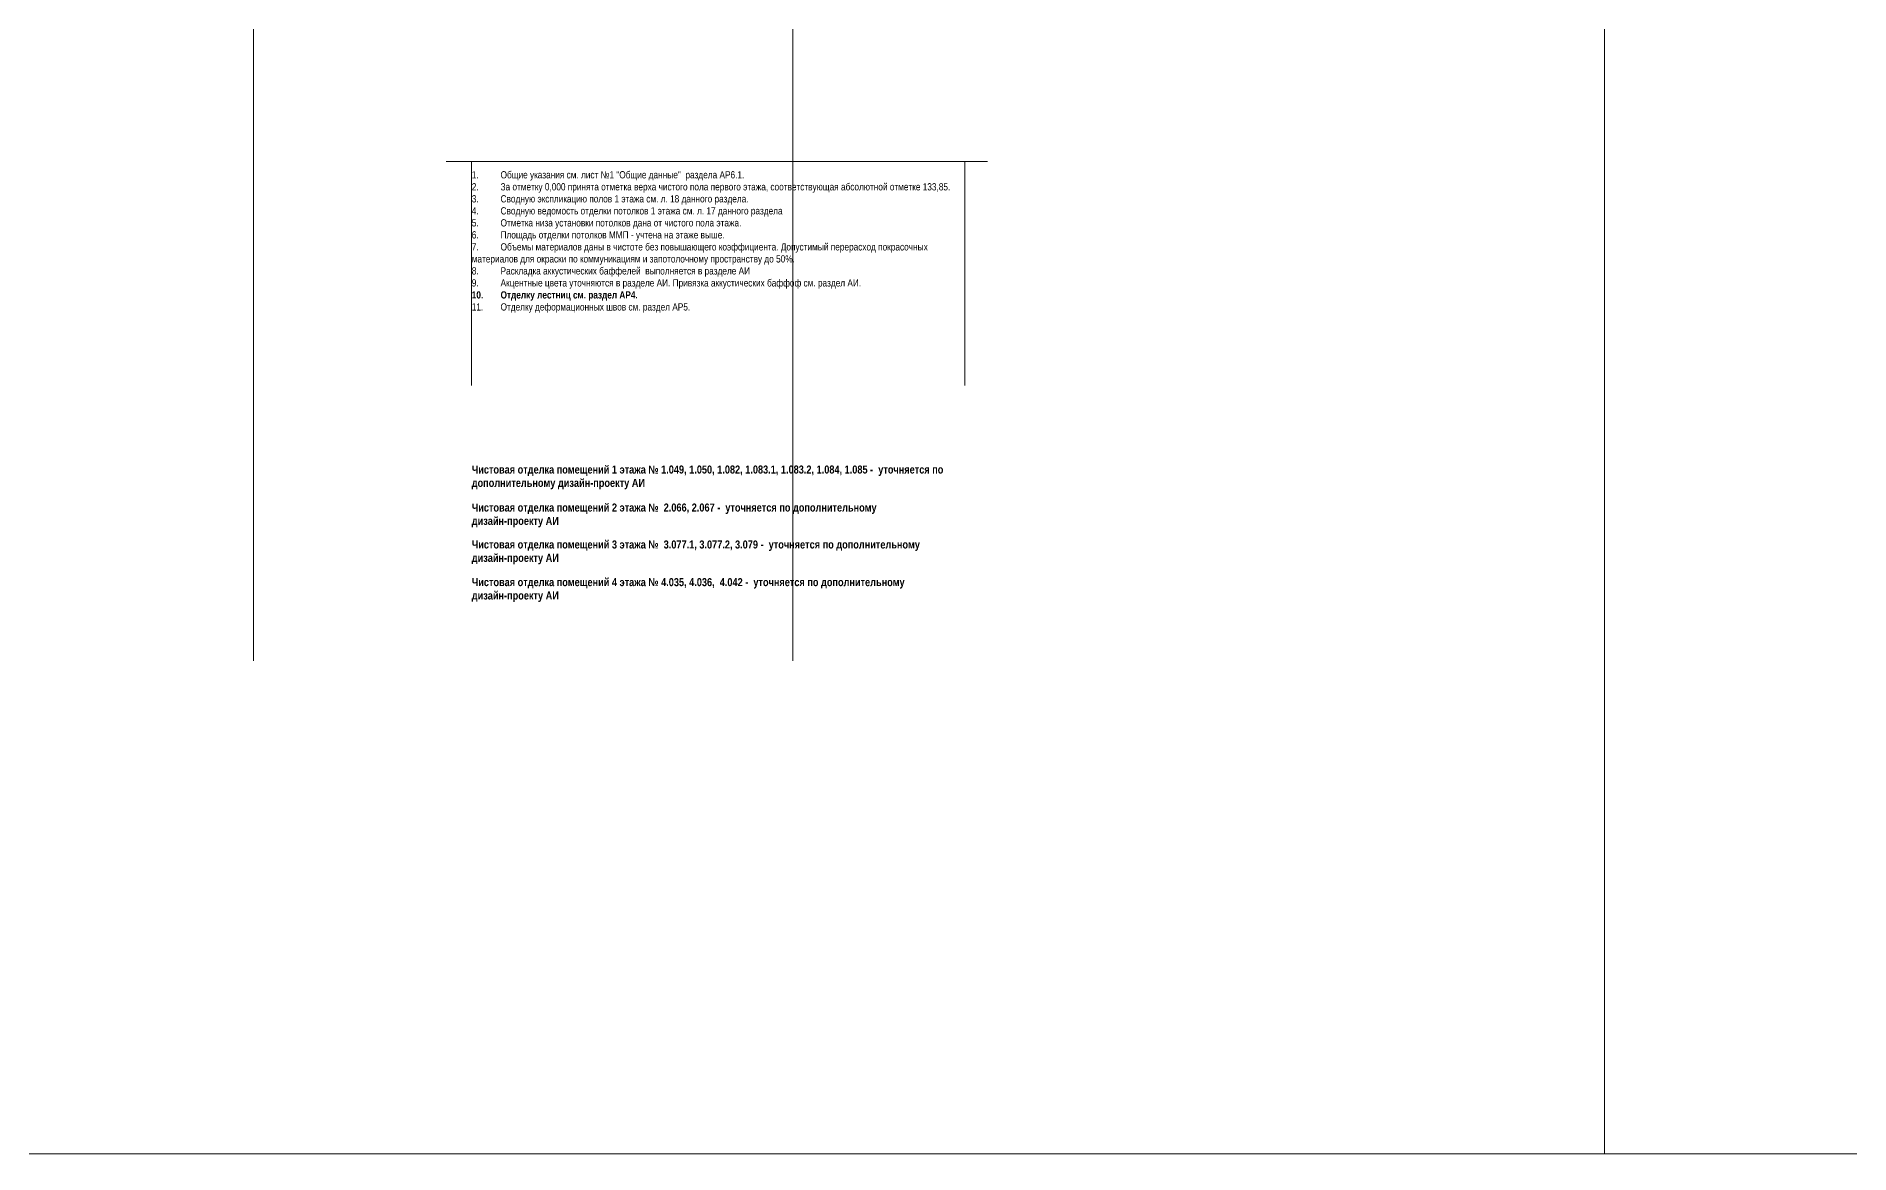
# Model space of a CAD drawing. Header units: millimetres. Extents: x -328335 to 1460319, y -208171 to 164069.
# Drawn here: x -207072 to -139084, y -205995 to -164116 of the extents above; entities that cross this region are included whole.
import ezdxf

# ---------------------------------------------------------------- set-up
doc = ezdxf.new("R2010")
doc.units = ezdxf.units.MM
doc.header["$LTSCALE"] = 0.5
doc.layers.add('АР6_спецификации', color=7, linetype='Continuous', lineweight=0)
doc.layers.add('АР_Делит', color=120, linetype='Continuous', lineweight=0, plot=False)
doc.styles.add('style1', font='ARIALN.TTF')

msp = doc.modelspace()

# ---------------------------------------------------------------- linework, layer by layer
at = {"layer": 'АР_Делит'}
for p, q in [((-171405.295, -168809.577), (-191701.482, -168809.577)), ((-190754.894, -168809.577), (-190754.894, -177205.433)), ((-172254.894, -168809.577), (-172254.894, -177205.433))]:
    msp.add_line(p, q, dxfattribs=at)
msp.add_lwpolyline([(-132213.713, -64293.844), (-257380.551, -64293.844), (-257380.551, -205994.742), (-132213.713, -205994.742)], close=True, dxfattribs=at)
for points in [[(-132213.713, -106311.28), (-198927.466, -106311.28), (-198927.466, -187525.711)], [(-148276.792, -205994.742), (-148276.792, -106311.28)], [(-178701.482, -109633.985), (-178701.482, -187525.711)]]:
    msp.add_lwpolyline(points, dxfattribs=at)

# ---------------------------------------------------------------- texts
at = {"layer": 'АР6_спецификации', "ltscale": 100, "width": 17989.53264, "attachment_point": 1, "style": 'style1'}
for s, insert, char_height in [('\\pxt1;1.^I ^IОбщие указания см. лист №1 "Общие данные"  раздела АР6.1.\\P2.^I ^IЗа отметку 0,000 принята отметка верха чистого пола первого этажа, соответствующая абсолютной отметке 133,85.\\P3.^I ^IСводную экспликацию полов 1 этажа см. л. 18 данного раздела.\\P4.^I^IСводную ведомость отделки потолков 1 этажа см. л. 17 данного раздела\\P5.^I^IОтметка низа установки потолков дана от чистого пола этажа. \\P6.^I^IПлощадь отделки потолков ММП - учтена на этаже выше.\\P7. ^IОбъемы материалов даны в чистоте без повышающего коэффициента. Допустимый перерасход покрасочных материалов для окраски по коммуникациям и запотолочному пространству до 50%.\\P8.^I^IРаскладка аккустических баффелей  выполняется в разделе АИ\\P9.^I^IАкцентные цвета уточняются в разделе АИ. Привязка аккустических баффоф см. раздел АИ.\\P{\\fArial Narrow|b1|i0|c204|p34;10.^IОтделку лестниц см. раздел АР4.}\\P11.^IОтделку деформационных швов см. раздел АР5.', (-190744.422, -169172.311), 270), ('\\pxt1;{\\fArial Narrow|b1|i0|c204|p34;\\C242;\\c2564301;Чистовая отделка помещений 1 этажа № 1.049, 1.050, 1.082, 1.083.1, 1.083.2, 1.084, 1.085 -  уточняется по дополнительному дизайн-проекту АИ}', (-190744.422, -180202.644), 300), ('\\pxt1;{\\fArial Narrow|b1|i0|c204|p34;\\C242;\\c2564301;Чистовая отделка помещений 2 этажа №  2.066, 2.067 -  уточняется по дополнительному \\Pдизайн-проекту АИ}', (-190744.422, -181626.88), 300), ('\\pxt1;{\\fArial Narrow|b1|i0|c204|p34;\\C242;\\c2564301;Чистовая отделка помещений 3 этажа №  3.077.1, 3.077.2, 3.079 -  уточняется по дополнительному дизайн-проекту АИ}', (-190744.422, -183012.274), 300), ('\\pxt1;{\\fArial Narrow|b1|i0|c204|p34;\\C242;\\c2564301;Чистовая отделка помещений 4 этажа № 4.035, 4.036,  4.042 -  уточняется по дополнительному дизайн-проекту АИ}', (-190744.422, -184423.563), 300)]:
    msp.add_mtext(s, dxfattribs=dict(at, insert=insert, char_height=char_height))

doc.saveas('drawing.dxf')
